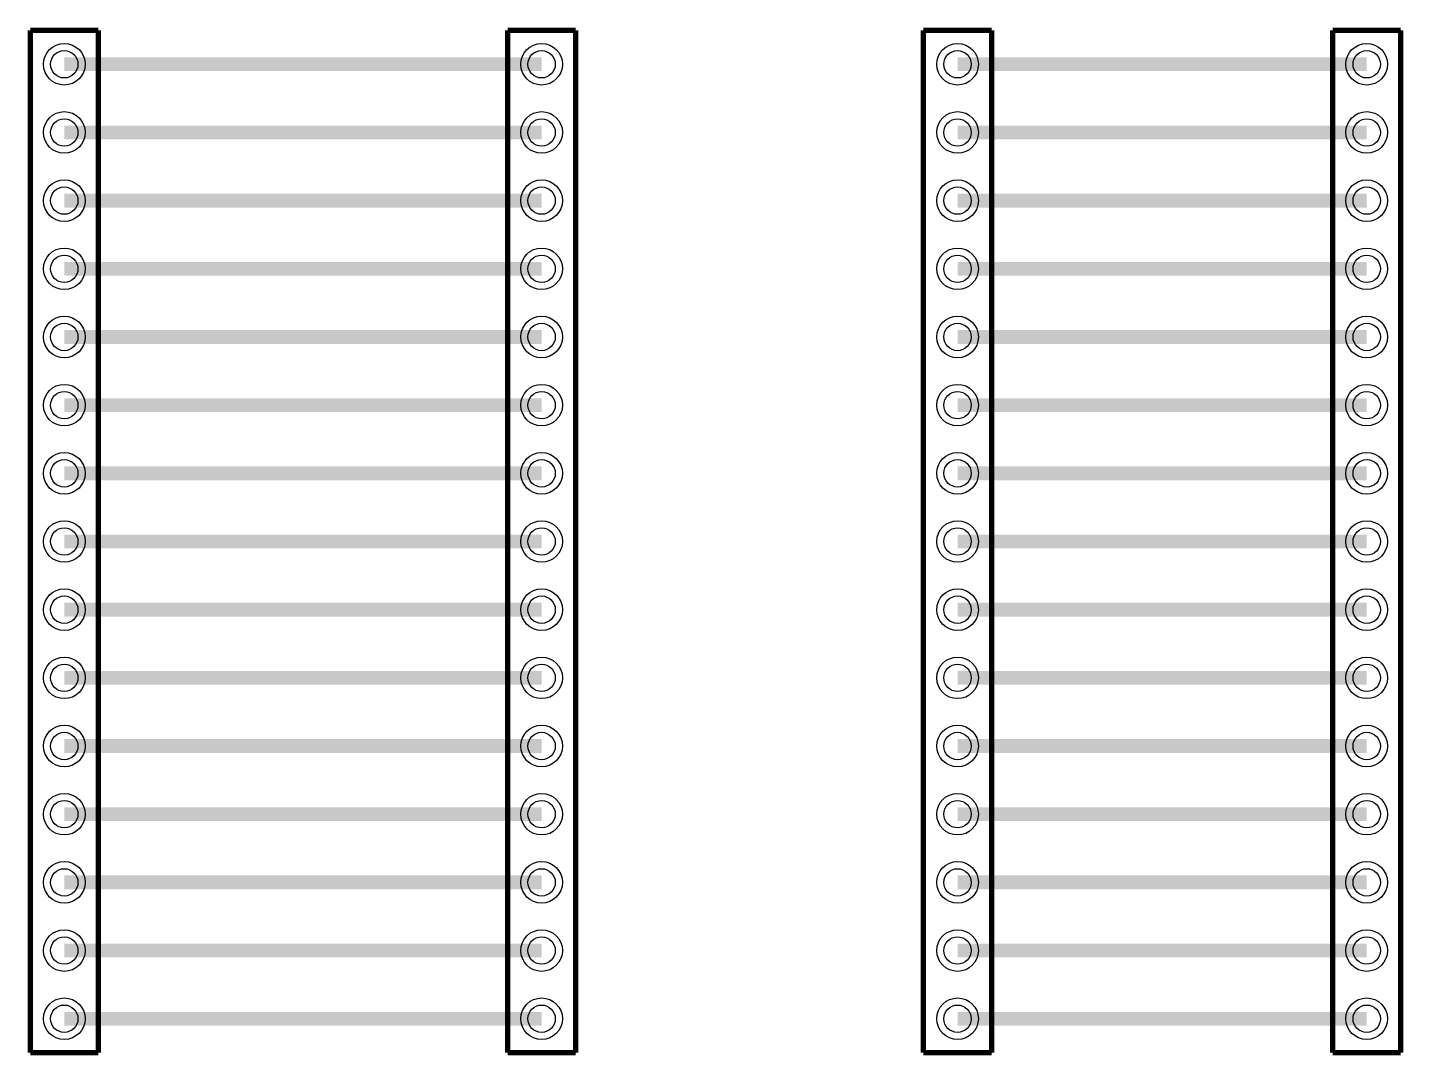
# Model space of a CAD drawing. Extents: x 110.4 to 161.6, y 326.3 to 364.6.
import ezdxf

# ---------------------------------------------------------------- set-up
doc = ezdxf.new("R2010")
doc.units = 0
doc.layers.get('0').update_dxf_attribs({"linetype": 'CONTINUOUS'})
for name, color, linetype in [('BOTTOM', 6, 'CONTINUOUS'), ('COMOUTLINETOP', 7, 'CONTINUOUS'), ('DRILL_1-2', 4, 'CONTINUOUS'), ('TOP', 7, 'CONTINUOUS')]:
    doc.layers.add(name, color=color, linetype=linetype)

# ---------------------------------------------------------------- blocks, each defined once
blk = doc.blocks.new('ROUND_1')
blk.add_circle((0, 0), 0.775)
blk = doc.blocks.new('ROUND_4')
blk.add_circle((0, 0), 0.51)

msp = doc.modelspace()

# ---------------------------------------------------------------- linework, layer by layer
at = {"layer": 'COMOUTLINETOP', "const_width": 0.2}
for points in [[(110.49, 364.49), (113.03, 364.49)], [(110.49, 326.39), (110.49, 364.49)], [(113.03, 364.49), (113.03, 326.39)], [(128.27, 364.49), (130.81, 364.49)], [(128.27, 326.39), (128.27, 364.49)], [(130.81, 364.49), (130.81, 326.39)], [(143.764, 364.49), (146.304, 364.49)], [(143.764, 326.39), (143.764, 364.49)], [(146.304, 364.49), (146.304, 326.39)], [(159.004, 364.49), (161.544, 364.49)], [(159.004, 326.39), (159.004, 364.49)], [(161.544, 364.49), (161.544, 326.39)], [(113.03, 326.39), (110.49, 326.39)], [(130.81, 326.39), (128.27, 326.39)], [(146.304, 326.39), (143.764, 326.39)], [(161.544, 326.39), (159.004, 326.39)]]:
    msp.add_lwpolyline(points, dxfattribs=at)
at = {"layer": 'TOP', "const_width": 0.512}
for points in [[(111.76, 363.22), (129.54, 363.22)], [(145.034, 363.22), (160.274, 363.22)], [(129.54, 360.68), (111.76, 360.68)], [(160.274, 360.68), (145.034, 360.68)], [(111.76, 358.14), (129.54, 358.14)], [(145.034, 358.14), (160.274, 358.14)], [(129.54, 355.6), (111.76, 355.6)], [(145.034, 355.6), (160.274, 355.6)], [(111.76, 353.06), (129.54, 353.06)], [(160.274, 353.06), (145.034, 353.06)], [(111.76, 350.52), (129.54, 350.52)], [(145.034, 350.52), (160.274, 350.52)], [(129.54, 347.98), (111.76, 347.98)], [(160.274, 347.98), (145.034, 347.98)], [(111.76, 345.44), (129.54, 345.44)], [(160.274, 345.44), (145.034, 345.44)], [(129.54, 342.9), (111.76, 342.9)], [(145.034, 342.9), (160.274, 342.9)], [(111.76, 340.36), (129.54, 340.36)], [(145.034, 340.36), (160.274, 340.36)], [(129.54, 337.82), (111.76, 337.82)], [(160.274, 337.82), (145.034, 337.82)], [(111.76, 335.28), (129.54, 335.28)], [(145.034, 335.28), (160.274, 335.28)], [(111.76, 332.74), (129.54, 332.74)], [(160.274, 332.74), (145.034, 332.74)], [(129.54, 330.2), (111.76, 330.2)], [(145.034, 330.2), (160.274, 330.2)], [(111.76, 327.66), (129.54, 327.66)], [(160.274, 327.66), (145.034, 327.66)]]:
    msp.add_lwpolyline(points, dxfattribs=at)

# ---------------------------------------------------------------- block references
at = {"layer": 'BOTTOM'}
for p in [(111.76, 363.22), (129.54, 363.22), (145.034, 363.22), (160.274, 363.22), (111.76, 360.68), (129.54, 360.68), (145.034, 360.68), (160.274, 360.68), (111.76, 358.14), (129.54, 358.14), (145.034, 358.14), (160.274, 358.14), (111.76, 355.6), (129.54, 355.6), (145.034, 355.6), (160.274, 355.6), (111.76, 353.06), (129.54, 353.06), (145.034, 353.06), (160.274, 353.06), (111.76, 350.52), (129.54, 350.52), (145.034, 350.52), (160.274, 350.52), (111.76, 347.98), (129.54, 347.98), (145.034, 347.98), (160.274, 347.98), (111.76, 345.44), (129.54, 345.44), (145.034, 345.44), (160.274, 345.44), (111.76, 342.9), (129.54, 342.9), (145.034, 342.9), (160.274, 342.9), (111.76, 340.36), (129.54, 340.36), (145.034, 340.36), (160.274, 340.36), (111.76, 337.82), (129.54, 337.82), (145.034, 337.82), (160.274, 337.82), (111.76, 335.28), (129.54, 335.28), (145.034, 335.28), (160.274, 335.28), (111.76, 332.74), (129.54, 332.74), (145.034, 332.74), (160.274, 332.74), (111.76, 330.2), (129.54, 330.2), (145.034, 330.2), (160.274, 330.2), (111.76, 327.66), (129.54, 327.66), (145.034, 327.66), (160.274, 327.66)]:
    msp.add_blockref('ROUND_1', p, dxfattribs=at)
at = {"layer": 'DRILL_1-2'}
for p in [(111.76, 363.22), (129.54, 363.22), (145.034, 363.22), (160.274, 363.22), (111.76, 360.68), (129.54, 360.68), (145.034, 360.68), (160.274, 360.68), (111.76, 358.14), (129.54, 358.14), (145.034, 358.14), (160.274, 358.14), (111.76, 355.6), (129.54, 355.6), (145.034, 355.6), (160.274, 355.6), (111.76, 353.06), (129.54, 353.06), (145.034, 353.06), (160.274, 353.06), (111.76, 350.52), (129.54, 350.52), (145.034, 350.52), (160.274, 350.52), (111.76, 347.98), (129.54, 347.98), (145.034, 347.98), (160.274, 347.98), (111.76, 345.44), (129.54, 345.44), (145.034, 345.44), (160.274, 345.44), (111.76, 342.9), (129.54, 342.9), (145.034, 342.9), (160.274, 342.9), (111.76, 340.36), (129.54, 340.36), (145.034, 340.36), (160.274, 340.36), (111.76, 337.82), (129.54, 337.82), (145.034, 337.82), (160.274, 337.82), (111.76, 335.28), (129.54, 335.28), (145.034, 335.28), (160.274, 335.28), (111.76, 332.74), (129.54, 332.74), (145.034, 332.74), (160.274, 332.74), (111.76, 330.2), (129.54, 330.2), (145.034, 330.2), (160.274, 330.2), (111.76, 327.66), (129.54, 327.66), (145.034, 327.66), (160.274, 327.66)]:
    msp.add_blockref('ROUND_4', p, dxfattribs=at)
at = {"layer": 'TOP'}
for p in [(111.76, 363.22), (129.54, 363.22), (145.034, 363.22), (160.274, 363.22), (111.76, 360.68), (129.54, 360.68), (145.034, 360.68), (160.274, 360.68), (111.76, 358.14), (129.54, 358.14), (145.034, 358.14), (160.274, 358.14), (111.76, 355.6), (129.54, 355.6), (145.034, 355.6), (160.274, 355.6), (111.76, 353.06), (129.54, 353.06), (145.034, 353.06), (160.274, 353.06), (111.76, 350.52), (129.54, 350.52), (145.034, 350.52), (160.274, 350.52), (111.76, 347.98), (129.54, 347.98), (145.034, 347.98), (160.274, 347.98), (111.76, 345.44), (129.54, 345.44), (145.034, 345.44), (160.274, 345.44), (111.76, 342.9), (129.54, 342.9), (145.034, 342.9), (160.274, 342.9), (111.76, 340.36), (129.54, 340.36), (145.034, 340.36), (160.274, 340.36), (111.76, 337.82), (129.54, 337.82), (145.034, 337.82), (160.274, 337.82), (111.76, 335.28), (129.54, 335.28), (145.034, 335.28), (160.274, 335.28), (111.76, 332.74), (129.54, 332.74), (145.034, 332.74), (160.274, 332.74), (111.76, 330.2), (129.54, 330.2), (145.034, 330.2), (160.274, 330.2), (111.76, 327.66), (129.54, 327.66), (145.034, 327.66), (160.274, 327.66)]:
    msp.add_blockref('ROUND_1', p, dxfattribs=at)

doc.saveas('drawing.dxf')
